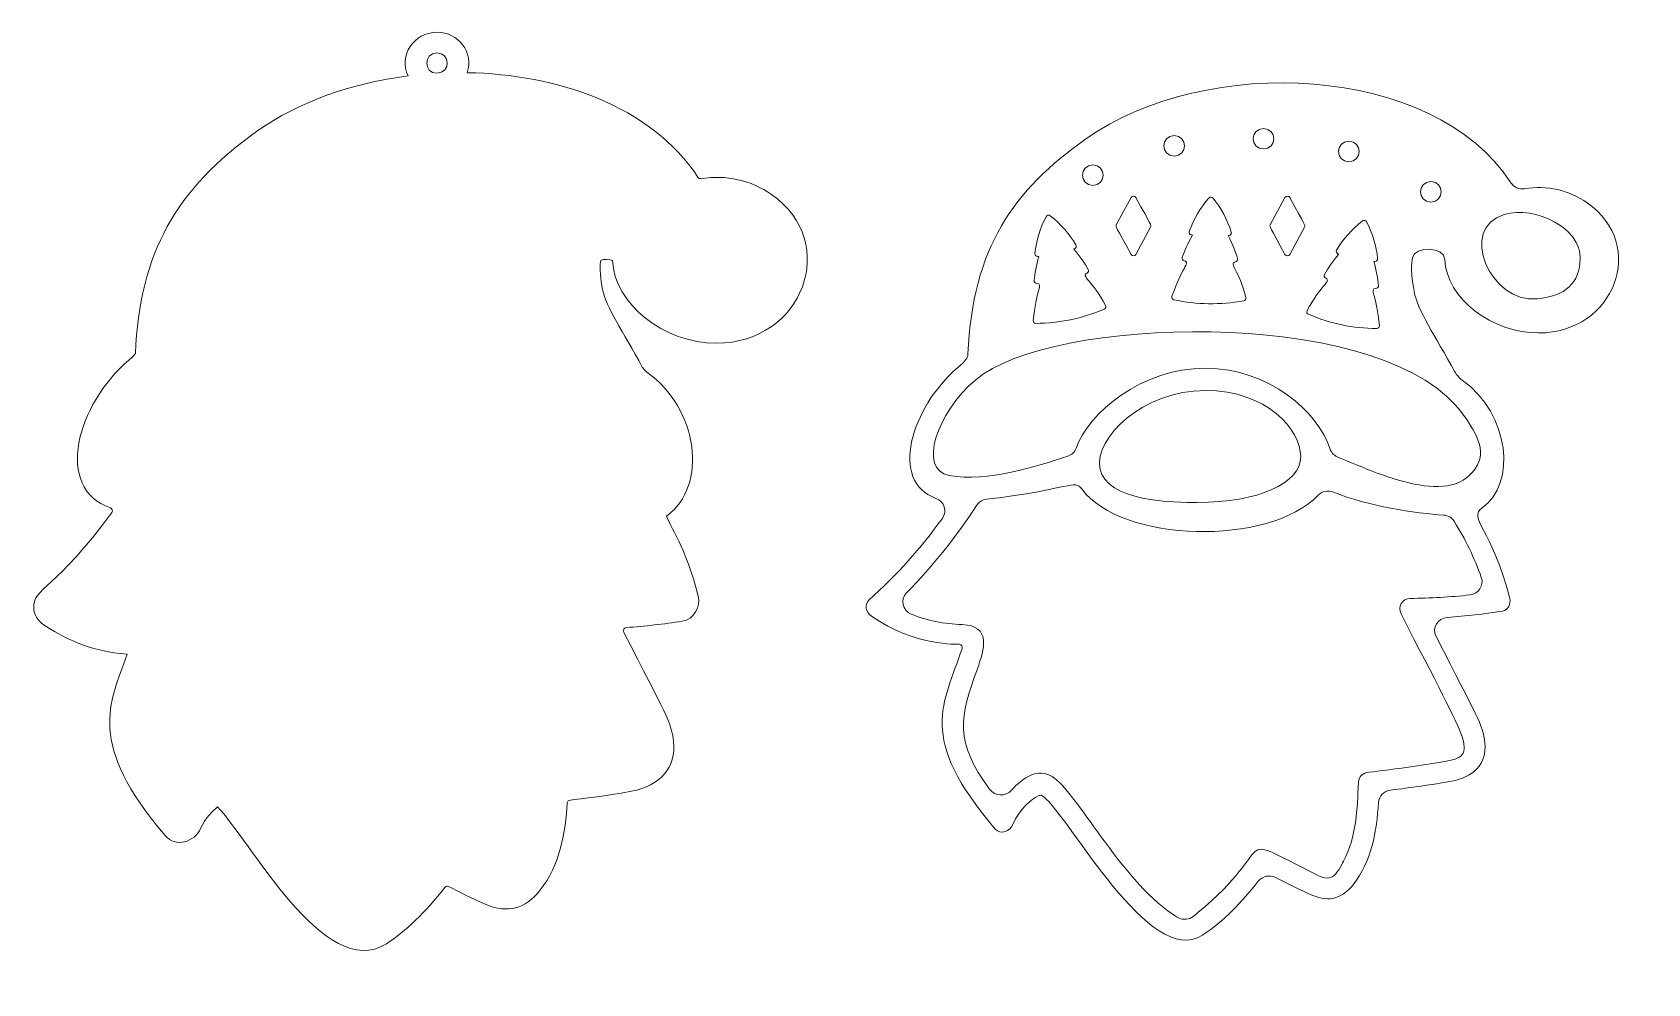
# Model space of a CAD drawing. Header units: inches. Extents: x 0.67 to 9.44, y -0.17 to 4.99.
import ezdxf

# ---------------------------------------------------------------- set-up
doc = ezdxf.new("R2010")
doc.units = ezdxf.units.IN
doc.header["$MEASUREMENT"] = 0
doc.layers.add('_U+0421_U+043B_U+043E_U+0439 1', color=7, linetype='Continuous')

msp = doc.modelspace()

# ---------------------------------------------------------------- linework, layer by layer
at = {"layer": '_U+0421_U+043B_U+043E_U+0439 1', "color": 12, "lineweight": 9, "true_color": 0xe30613}
for points, knots in [([(4.6846, 4.1132), (4.5736, 4.1906), (4.4375, 4.221), (4.3012, 4.1989), (4.295, 4.1979), (4.2887, 4.2009), (4.285, 4.2064), (4.0302, 4.5972), (3.5154, 4.7661), (3.0323, 4.7743), (3.0691, 4.8827), (2.9854, 4.9937), (2.868, 4.9937), (2.7421, 4.9937), (2.6579, 4.8674), (2.711, 4.7564), (2.4038, 4.7172), (2.1144, 4.6151), (1.895, 4.4597), (1.4468, 4.1422), (1.2544, 3.7918), (1.2309, 3.249), (1.2286, 3.2454), (1.2207, 3.2363), (1.1942, 3.2135), (0.913, 2.9725), (0.7864, 2.5188), (1.095, 2.4106), (1.1053, 2.4069), (1.1087, 2.3946), (1.1024, 2.3859), (0.802, 1.9712), (0.6707, 1.974), (0.6781, 1.8669), (0.6805, 1.8323), (0.7001, 1.7992), (0.7304, 1.7783), (0.8292, 1.7101), (0.9861, 1.6292), (1.1857, 1.6167), (1.0886, 1.3427), (0.9656, 1.1334), (1.3913, 0.6318), (1.4496, 0.5632), (1.5528, 0.5961), (1.5848, 0.6701), (1.609, 0.7258), (1.6539, 0.7695), (1.6768, 0.7867), (1.8397, 0.6247), (2.261, -0.1731), (2.5932, 0.0438), (2.699, 0.1128), (2.8027, 0.2128), (2.9102, 0.3496), (2.9269, 0.3709), (2.9426, 0.3395), (3.1384, 0.2553), (3.2475, 0.2083), (3.3494, 0.2351), (3.4251, 0.3305), (3.5386, 0.4736), (3.5647, 0.6523), (3.5752, 0.8082), (3.577, 0.8353), (3.6079, 0.8147), (3.9249, 0.8722), (4.0802, 0.9004), (4.1672, 1.0032), (4.1522, 1.1404), (4.1392, 1.258), (4.1099, 1.2878), (3.8815, 1.7376), (3.8761, 1.7482), (3.8838, 1.7602), (3.8959, 1.761), (3.9962, 1.7681), (4.0982, 1.7797), (4.1991, 1.7954), (4.2644, 1.8055), (4.3005, 1.8737), (4.286, 1.9316), (4.2194, 2.1985), (4.1297, 2.3178), (4.1144, 2.3662), (4.3407, 2.5303), (4.2884, 2.9501), (4.0059, 3.1496), (3.9989, 3.1545), (3.9865, 3.1684), (3.9826, 3.1756), (3.8789, 3.3675), (3.7853, 3.5015), (3.7673, 3.5969), (3.7506, 3.6864), (3.7533, 3.7333), (3.7572, 3.7548), (3.7702, 3.7628), (3.8073, 3.7622), (3.8206, 3.754), (3.8316, 3.5186), (4.0992, 3.3056), (4.3856, 3.3056), (4.8554, 3.3056), (5.0592, 3.8519), (4.6846, 4.1132)], [0, 0, 0, 0, 1, 1, 1, 2, 2, 2, 3, 3, 3, 4, 4, 4, 5, 5, 5, 6, 6, 6, 7, 7, 7, 8, 8, 8, 9, 9, 9, 10, 10, 10, 11, 11, 11, 12, 12, 12, 13, 13, 13, 14, 14, 14, 15, 15, 15, 16, 16, 16, 17, 17, 17, 18, 18, 18, 19, 19, 19, 20, 20, 20, 21, 21, 21, 22, 22, 22, 23, 23, 23, 24, 24, 24, 25, 25, 25, 26, 26, 26, 27, 27, 27, 28, 28, 28, 29, 29, 29, 30, 30, 30, 31, 31, 31, 32, 32, 32, 33, 33, 33, 34, 34, 34, 35, 35, 35, 35]), ([(2.8679, 4.7709), (2.7939, 4.771), (2.794, 4.882), (2.8679, 4.882), (2.9393, 4.882), (2.945, 4.7751), (2.8679, 4.7709)], [0, 0, 0, 0, 1, 1, 1, 2, 2, 2, 2]), ([(9.1136, 4.0681), (9.0148, 4.137), (8.8935, 4.1636), (8.7734, 4.1441), (8.7441, 4.1394), (8.715, 4.1525), (8.6991, 4.1768), (8.2748, 4.8272), (7.0406, 4.8745), (6.3917, 4.4149), (5.9969, 4.1353), (5.7757, 3.8228), (5.7511, 3.2472), (5.7501, 3.225), (5.7405, 3.2111), (5.695, 3.1719), (5.4407, 2.954), (5.3227, 2.5521), (5.5772, 2.4628), (5.6231, 2.4467), (5.6401, 2.3927), (5.6121, 2.3541), (5.496, 2.1937), (5.3632, 2.0455), (5.2148, 1.9108), (5.1857, 1.8844), (5.1976, 1.8435), (5.2264, 1.8235), (5.4695, 1.6558), (5.6901, 1.6727), (5.7045, 1.6703), (5.7158, 1.6685), (5.7226, 1.6569), (5.7191, 1.6464), (5.6193, 1.3428), (5.4714, 1.1701), (5.8984, 0.667), (5.9292, 0.6308), (5.9798, 0.6575), (5.9945, 0.6916), (6.0301, 0.7736), (6.1039, 0.8371), (6.1321, 0.8465), (6.1485, 0.852), (6.1477, 0.8529), (6.1623, 0.8418), (6.2995, 0.7375), (6.7402, -0.0952), (7.0237, 0.0898), (7.1396, 0.1654), (7.2403, 0.2729), (7.3271, 0.3833), (7.349, 0.4112), (7.3885, 0.4199), (7.4206, 0.4037), (7.4879, 0.3697), (7.5554, 0.3357), (7.6244, 0.3061), (7.7129, 0.268), (7.7843, 0.2914), (7.8422, 0.3644), (7.943, 0.4914), (7.9699, 0.654), (7.9805, 0.8118), (7.9828, 0.8461), (8.0102, 0.8739), (8.0454, 0.8782), (8.1563, 0.8919), (8.2673, 0.9069), (8.377, 0.9268), (8.49, 0.9473), (8.5706, 1.017), (8.5577, 1.1346), (8.5461, 1.2404), (8.5189, 1.2675), (8.2926, 1.7131), (8.2693, 1.759), (8.3016, 1.8127), (8.3544, 1.8164), (8.4542, 1.8235), (8.5536, 1.8348), (8.6527, 1.8502), (8.6841, 1.8551), (8.6995, 1.892), (8.6928, 1.9186), (8.5978, 2.2993), (8.4616, 2.354), (8.5435, 2.4114), (8.7288, 2.5411), (8.6952, 2.9207), (8.4347, 3.1047), (8.4206, 3.1146), (8.4024, 3.1349), (8.3943, 3.1498), (8.2878, 3.3471), (8.1937, 3.4797), (8.1735, 3.587), (8.1556, 3.6824), (8.1575, 3.7381), (8.1644, 3.7702), (8.1783, 3.8352), (8.3383, 3.8303), (8.3405, 3.7606), (8.3473, 3.5452), (8.6016, 3.3611), (8.8483, 3.3611), (9.2631, 3.3611), (9.4418, 3.8392), (9.1136, 4.0681)], [0, 0, 0, 0, 1, 1, 1, 2, 2, 2, 3, 3, 3, 4, 4, 4, 5, 5, 5, 6, 6, 6, 7, 7, 7, 8, 8, 8, 9, 9, 9, 10, 10, 10, 11, 11, 11, 12, 12, 12, 13, 13, 13, 14, 14, 14, 15, 15, 15, 16, 16, 16, 17, 17, 17, 18, 18, 18, 19, 19, 19, 20, 20, 20, 21, 21, 21, 22, 22, 22, 23, 23, 23, 24, 24, 24, 25, 25, 25, 26, 26, 26, 27, 27, 27, 28, 28, 28, 29, 29, 29, 30, 30, 30, 31, 31, 31, 32, 32, 32, 33, 33, 33, 34, 34, 34, 35, 35, 35, 36, 36, 36, 36]), ([(6.8708, 4.433), (6.9449, 4.433), (6.9448, 4.3219), (6.8708, 4.3219), (6.7967, 4.3219), (6.7969, 4.433), (6.8708, 4.433)], [0, 0, 0, 0, 1, 1, 1, 2, 2, 2, 2]), ([(7.3558, 4.4712), (7.4299, 4.4712), (7.4298, 4.3601), (7.3558, 4.3601), (7.2817, 4.3601), (7.2818, 4.4712), (7.3558, 4.4712)], [0, 0, 0, 0, 1, 1, 1, 2, 2, 2, 2]), ([(7.8192, 4.4017), (7.8933, 4.4017), (7.8932, 4.2906), (7.8192, 4.2906), (7.7451, 4.2906), (7.7452, 4.4017), (7.8192, 4.4017)], [0, 0, 0, 0, 1, 1, 1, 2, 2, 2, 2]), ([(6.429, 4.2733), (6.5031, 4.2733), (6.503, 4.1622), (6.429, 4.1622), (6.3549, 4.1622), (6.355, 4.2733), (6.429, 4.2733)], [0, 0, 0, 0, 1, 1, 1, 2, 2, 2, 2]), ([(8.2646, 4.0719), (8.1905, 4.0719), (8.1907, 4.183), (8.2646, 4.183), (8.3387, 4.183), (8.3386, 4.0719), (8.2646, 4.0719)], [0, 0, 0, 0, 1, 1, 1, 2, 2, 2, 2]), ([(6.6628, 4.0968), (6.7446, 3.9451), (6.7483, 3.9464), (6.7426, 3.9356), (6.7426, 3.9356), (6.6628, 3.7877), (6.6628, 3.7877), (6.6572, 3.7774), (6.642, 3.7774), (6.6364, 3.7877), (6.5546, 3.9394), (6.5508, 3.9382), (6.5566, 3.9489), (6.5566, 3.9489), (6.6364, 4.0968), (6.6364, 4.0968), (6.642, 4.1071), (6.6572, 4.1071), (6.6628, 4.0968)], [0, 0, 0, 0, 1, 1, 1, 2, 2, 2, 3, 3, 3, 4, 4, 4, 5, 5, 5, 6, 6, 6, 6]), ([(7.0816, 4.0934), (7.1262, 4.0381), (7.1602, 3.9755), (7.1808, 3.9085), (7.1833, 3.9004), (7.1778, 3.892), (7.1691, 3.8904), (7.1674, 3.8901), (7.1656, 3.8898), (7.1638, 3.8895), (7.1883, 3.844), (7.2036, 3.8009), (7.2147, 3.7651), (7.2172, 3.7571), (7.2122, 3.7486), (7.2037, 3.7469), (7.1653, 3.7391), (7.2225, 3.7015), (7.2605, 3.5532), (7.2625, 3.5452), (7.2572, 3.5369), (7.2488, 3.5354), (7.1206, 3.5123), (6.993, 3.5143), (6.8696, 3.5414), (6.861, 3.5432), (6.8561, 3.5519), (6.8587, 3.56), (6.9087, 3.7107), (6.9612, 3.7449), (6.9258, 3.7519), (6.9162, 3.7538), (6.9116, 3.7627), (6.9143, 3.7705), (6.9269, 3.8066), (6.9446, 3.848), (6.9694, 3.8926), (6.9676, 3.893), (6.9658, 3.8934), (6.9641, 3.8937), (6.9555, 3.8956), (6.9503, 3.9042), (6.953, 3.9122), (6.9759, 3.9785), (7.0121, 4.0399), (7.0586, 4.0937), (7.0646, 4.1007), (7.0758, 4.1005), (7.0816, 4.0934)], [0, 0, 0, 0, 1, 1, 1, 2, 2, 2, 3, 3, 3, 4, 4, 4, 5, 5, 5, 6, 6, 6, 7, 7, 7, 8, 8, 8, 9, 9, 9, 10, 10, 10, 11, 11, 11, 12, 12, 12, 13, 13, 13, 14, 14, 14, 15, 15, 15, 16, 16, 16, 16]), ([(7.4987, 4.0968), (7.5806, 3.9451), (7.5843, 3.9464), (7.5785, 3.9356), (7.5785, 3.9356), (7.4987, 3.7877), (7.4987, 3.7877), (7.4932, 3.7774), (7.4779, 3.7774), (7.4724, 3.7877), (7.3905, 3.9394), (7.3868, 3.9382), (7.3926, 3.9489), (7.3926, 3.9489), (7.4724, 4.0968), (7.4724, 4.0968), (7.4779, 4.1071), (7.4932, 4.1071), (7.4987, 4.0968)], [0, 0, 0, 0, 1, 1, 1, 2, 2, 2, 3, 3, 3, 4, 4, 4, 5, 5, 5, 6, 6, 6, 6]), ([(8.8411, 3.5463), (8.5856, 3.5219), (8.4119, 3.9321), (8.6625, 4.0041), (8.8333, 4.0531), (9.0799, 3.9304), (9.0754, 3.7657), (9.0717, 3.6311), (8.9972, 3.5613), (8.8411, 3.5463)], [0, 0, 0, 0, 1, 1, 1, 2, 2, 2, 3, 3, 3, 3]), ([(6.1102, 3.646), (6.114, 3.6839), (6.1216, 3.7281), (6.1353, 3.7769), (6.1334, 3.7769), (6.1316, 3.7769), (6.1298, 3.7769), (6.121, 3.7768), (6.1139, 3.784), (6.1148, 3.7925), (6.1215, 3.862), (6.1424, 3.9297), (6.1752, 3.9923), (6.1794, 4.0003), (6.1904, 4.0026), (6.1977, 3.9969), (6.2541, 3.9528), (6.3018, 3.8993), (6.3375, 3.8386), (6.3418, 3.8312), (6.3384, 3.8218), (6.3304, 3.8184), (6.3287, 3.8177), (6.3271, 3.817), (6.3254, 3.8163), (6.36, 3.7774), (6.3849, 3.7387), (6.4041, 3.7063), (6.4084, 3.699), (6.4055, 3.6897), (6.3976, 3.6862), (6.362, 3.6702), (6.4265, 3.646), (6.4982, 3.5099), (6.5021, 3.5025), (6.4989, 3.4933), (6.491, 3.49), (6.3715, 3.4395), (6.2467, 3.4136), (6.1201, 3.413), (6.1114, 3.4129), (6.1045, 3.4203), (6.1053, 3.4287), (6.1187, 3.5864), (6.1618, 3.6312), (6.1257, 3.6303), (6.1159, 3.6301), (6.1093, 3.6378), (6.1102, 3.646)], [0, 0, 0, 0, 1, 1, 1, 2, 2, 2, 3, 3, 3, 4, 4, 4, 5, 5, 5, 6, 6, 6, 7, 7, 7, 8, 8, 8, 9, 9, 9, 10, 10, 10, 11, 11, 11, 12, 12, 12, 13, 13, 13, 14, 14, 14, 15, 15, 15, 16, 16, 16, 16]), ([(7.6863, 3.6785), (7.7056, 3.7109), (7.7305, 3.7496), (7.765, 3.7885), (7.7633, 3.7892), (7.7617, 3.7899), (7.76, 3.7906), (7.752, 3.794), (7.7486, 3.8034), (7.7529, 3.8108), (7.7886, 3.8715), (7.8363, 3.925), (7.8927, 3.9692), (7.9, 3.9748), (7.911, 3.9726), (7.9152, 3.9645), (7.948, 3.9019), (7.9688, 3.8342), (7.9756, 3.7647), (7.9764, 3.7562), (7.9693, 3.749), (7.9606, 3.7491), (7.9588, 3.7491), (7.957, 3.7491), (7.9551, 3.7492), (7.9688, 3.7003), (7.9764, 3.6561), (7.9802, 3.6182), (7.9811, 3.6097), (7.9739, 3.6023), (7.9651, 3.6026), (7.9282, 3.6034), (7.9716, 3.5598), (7.9851, 3.401), (7.9859, 3.3925), (7.979, 3.3852), (7.9703, 3.3852), (7.8437, 3.3858), (7.7189, 3.4117), (7.5994, 3.4622), (7.5915, 3.4655), (7.5883, 3.4747), (7.5922, 3.4821), (7.6621, 3.6148), (7.727, 3.6433), (7.6943, 3.6577), (7.6841, 3.6622), (7.6822, 3.6715), (7.6863, 3.6785)], [0, 0, 0, 0, 1, 1, 1, 2, 2, 2, 3, 3, 3, 4, 4, 4, 5, 5, 5, 6, 6, 6, 7, 7, 7, 8, 8, 8, 9, 9, 9, 10, 10, 10, 11, 11, 11, 12, 12, 12, 13, 13, 13, 14, 14, 14, 15, 15, 15, 16, 16, 16, 16]), ([(8.3972, 2.9697), (8.3972, 2.9697), (8.3972, 2.9697), (8.3972, 2.9697), (8.4775, 2.8788), (8.5599, 2.748), (8.5281, 2.6693), (8.4187, 2.3988), (8.0217, 2.5763), (7.7566, 2.6887), (7.7364, 2.6972), (7.7218, 2.7141), (7.7153, 2.7344), (7.6531, 2.9278), (7.3876, 3.1697), (7.0407, 3.1697), (6.6897, 3.1697), (6.4063, 2.9246), (6.3381, 2.7349), (6.3307, 2.7145), (6.3137, 2.6989), (6.2926, 2.692), (6.1221, 2.6357), (5.857, 2.5488), (5.6483, 2.5876), (5.4787, 2.6192), (5.5789, 2.9244), (5.793, 3.1066), (6.1981, 3.4514), (7.9276, 3.502), (8.3972, 2.9697)], [0, 0, 0, 0, 1, 1, 1, 2, 2, 2, 3, 3, 3, 4, 4, 4, 5, 5, 5, 6, 6, 6, 7, 7, 7, 8, 8, 8, 9, 9, 9, 10, 10, 10, 10]), ([(7.0407, 3.0486), (7.3735, 3.0486), (7.5576, 2.8361), (7.5576, 2.6893), (7.5576, 2.5428), (7.3268, 2.4406), (6.9963, 2.4406), (6.8738, 2.4406), (6.501, 2.4406), (6.4665, 2.6283), (6.4373, 2.7859), (6.6984, 3.0486), (7.0407, 3.0486)], [0, 0, 0, 0, 1, 1, 1, 2, 2, 2, 3, 3, 3, 4, 4, 4, 4]), ([(8.5385, 2.0333), (8.5539, 1.9897), (8.5239, 1.9433), (8.4766, 1.9382), (8.3692, 1.9266), (8.2612, 1.9203), (8.1529, 1.9191), (8.107, 1.9186), (8.0845, 1.8729), (8.1033, 1.8355), (8.4838, 1.0798), (8.5407, 1.065), (8.3078, 1.0277), (8.1818, 1.0075), (8.0553, 0.9903), (7.9286, 0.9753), (7.8967, 0.9715), (7.8724, 0.9529), (7.8711, 0.9198), (7.8653, 0.7764), (7.8596, 0.6232), (7.7902, 0.493), (7.7763, 0.4669), (7.7558, 0.4226), (7.7292, 0.4071), (7.69, 0.3843), (7.6365, 0.424), (7.6027, 0.4405), (7.1762, 0.6482), (7.4465, 0.5825), (6.9994, 0.2129), (6.9732, 0.1913), (6.9594, 0.1752), (6.9244, 0.177), (6.898, 0.1783), (6.883, 0.1899), (6.8624, 0.2039), (6.5742, 0.4005), (6.3385, 0.8716), (6.2079, 0.9526), (6.1328, 0.9992), (6.051, 0.9478), (5.9871, 0.8775), (5.9548, 0.842), (5.8973, 0.8441), (5.8688, 0.8825), (5.6772, 1.1408), (5.7061, 1.2754), (5.8022, 1.5377), (5.8407, 1.6428), (5.8781, 1.7723), (5.7191, 1.777), (5.6216, 1.7799), (5.529, 1.7993), (5.4421, 1.8344), (5.3943, 1.8537), (5.3824, 1.9137), (5.4181, 1.95), (5.5608, 2.0952), (5.6878, 2.254), (5.7974, 2.4242), (5.8093, 2.4426), (5.8291, 2.455), (5.8514, 2.4577), (6.3114, 2.512), (6.3296, 2.5691), (6.3703, 2.5128), (6.5821, 2.2208), (7.3869, 2.2023), (7.6514, 2.4786), (7.6728, 2.501), (7.7061, 2.509), (7.7351, 2.4971), (7.9225, 2.42), (8.1823, 2.3818), (8.3337, 2.3718), (8.3575, 2.3702), (8.3793, 2.3577), (8.3916, 2.3379), (8.4517, 2.2411), (8.5008, 2.1395), (8.5385, 2.0333)], [0, 0, 0, 0, 1, 1, 1, 2, 2, 2, 3, 3, 3, 4, 4, 4, 5, 5, 5, 6, 6, 6, 7, 7, 7, 8, 8, 8, 9, 9, 9, 10, 10, 10, 11, 11, 11, 12, 12, 12, 13, 13, 13, 14, 14, 14, 15, 15, 15, 16, 16, 16, 17, 17, 17, 18, 18, 18, 19, 19, 19, 20, 20, 20, 21, 21, 21, 22, 22, 22, 23, 23, 23, 24, 24, 24, 25, 25, 25, 26, 26, 26, 27, 27, 27, 27])]:
    msp.add_open_spline(points, degree=3, knots=knots, dxfattribs=at)

doc.saveas('drawing.dxf')
